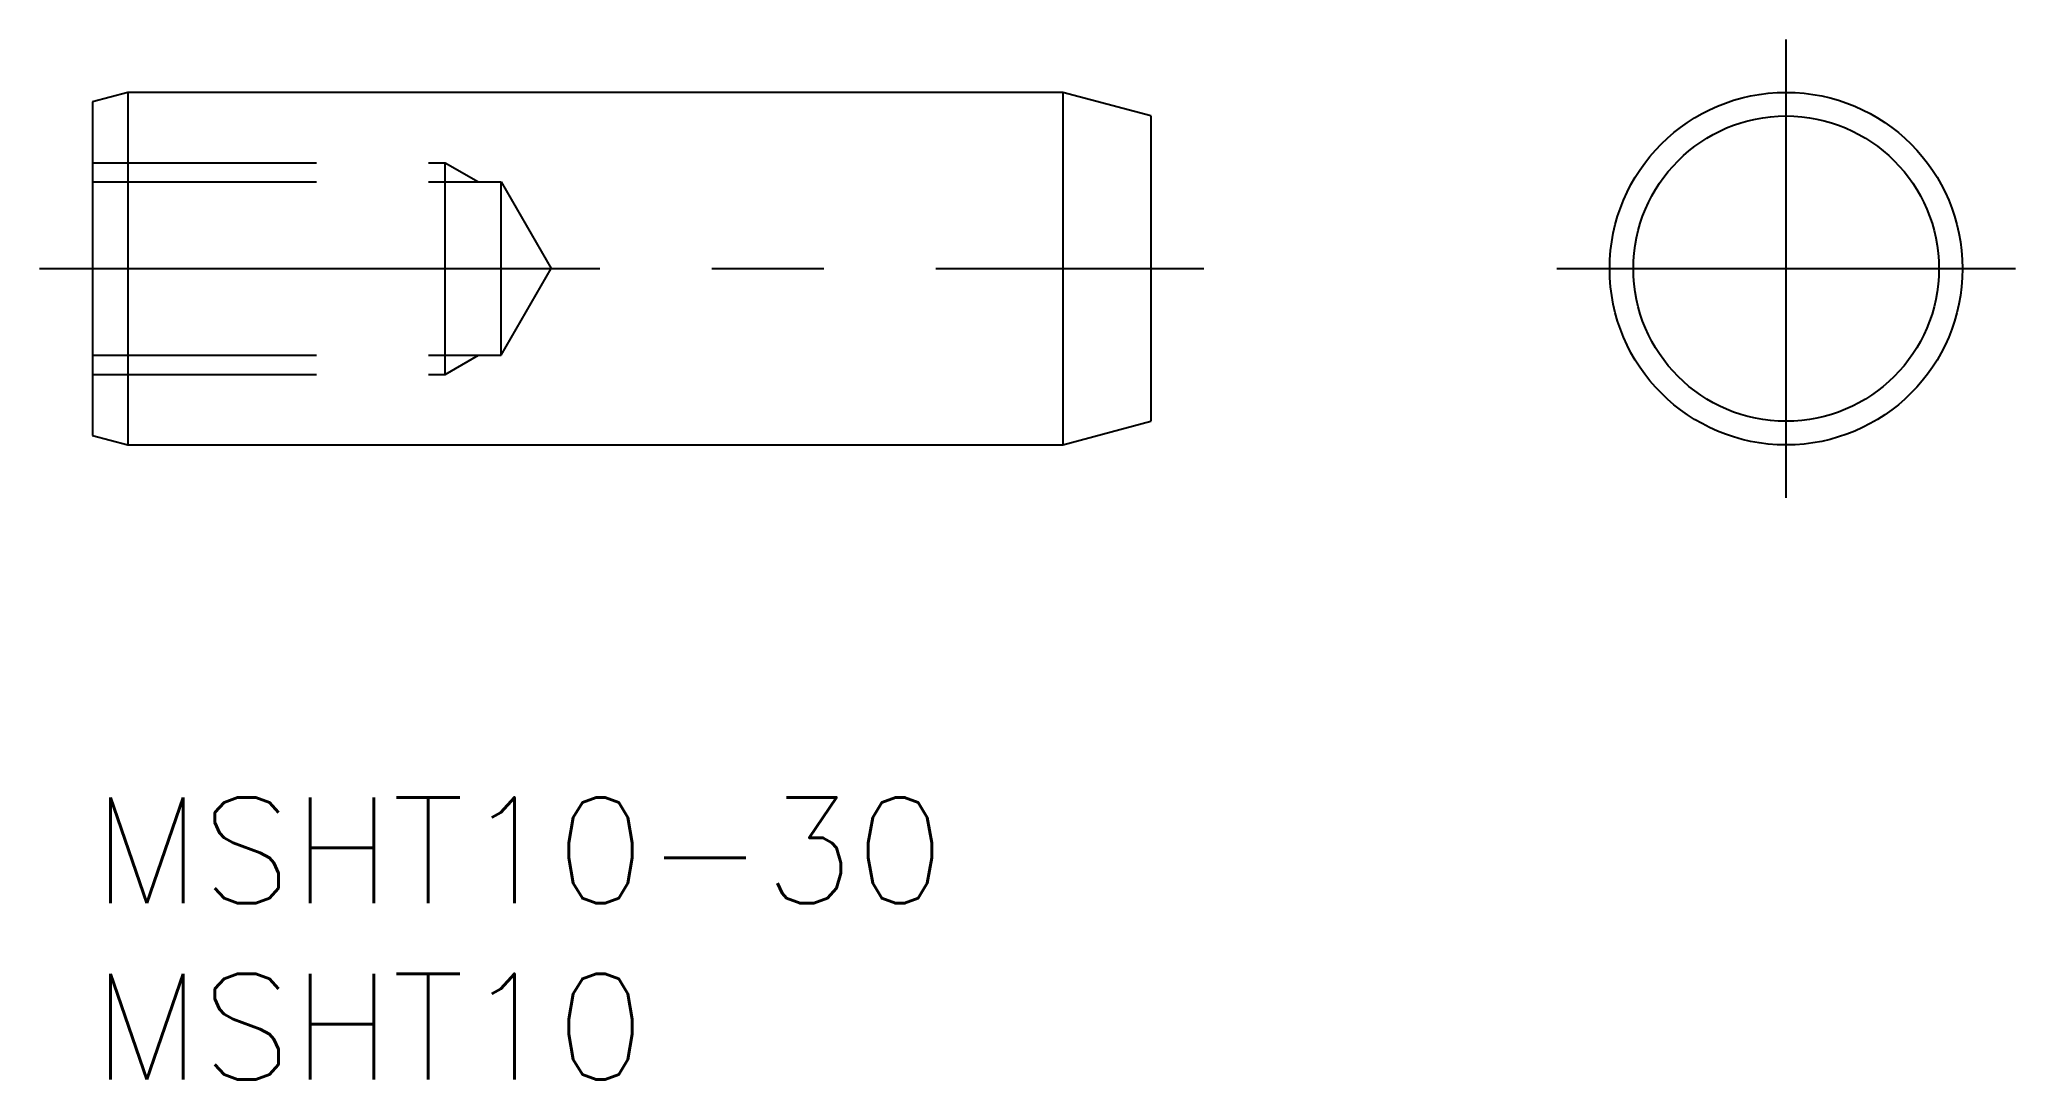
# Model space of a CAD drawing. Extents: x -1.5 to 54.5, y -8 to 21.5.
import ezdxf

# ---------------------------------------------------------------- set-up
doc = ezdxf.new("R2010")
doc.units = 0
doc.header["$LTSCALE"] = 0.5
doc.linetypes.add('CENTER', pattern=[50.8, 31.75, -6.35, 6.35, -6.35])
doc.linetypes.add('DASHED', pattern=[19.05, 12.7, -6.35])
for name, color, linetype in [('MSM_CENTER', 1, 'CENTER'), ('MSM_CONTINUOUS', 7, 'CONTINUOUS'), ('MSM_DASHED', 4, 'DASHED'), ('MSM_PART_NUMBER', 7, 'CONTINUOUS')]:
    doc.layers.add(name, color=color, linetype=linetype)
doc.styles.get("Standard").update_dxf_attribs({"font": 'txt.shx', "height": 1, "bigfont": 'bigfont.shx'})

# ---------------------------------------------------------------- blocks, each defined once
blk = doc.blocks.new('*U10')
at = {"layer": 'MSM_PART_NUMBER'}
blk.add_text('MSHT10-30', height=3, dxfattribs=at).set_placement((0, -3))
blk = doc.blocks.new('*U11')
at = {"layer": 'MSM_PART_NUMBER'}
blk.add_text('MSHT10', height=3, dxfattribs=at).set_placement((0, -8))

msp = doc.modelspace()

# ---------------------------------------------------------------- linework, layer by layer
at = {"layer": 'MSM_CENTER'}
for p, q in [((48, 8.5), (48, 21.5)), ((-1.5, 15), (31.5, 15)), ((41.5, 15), (54.5, 15))]:
    msp.add_line(p, q, dxfattribs=at)
at = {"layer": 'MSM_CONTINUOUS'}
for p, q in [((1, 20), (0, 19.732)), ((0, 19.732), (0, 10.268)), ((27.5, 20), (1, 20)), ((1, 20), (1, 10)), ((30, 19.33), (27.5, 20)), ((27.5, 20), (27.5, 10)), ((30, 19.33), (30, 10.67)), ((27.5, 10), (30, 10.67)), ((0, 10.268), (1, 10)), ((1, 10), (27.5, 10))]:
    msp.add_line(p, q, dxfattribs=at)
for radius in [5, 4.33]:
    msp.add_circle((48, 15), radius, dxfattribs=at)
at = {"layer": 'MSM_DASHED'}
for p, q in [((0, 18), (10, 18)), ((10, 12), (10, 18)), ((10, 18), (10.938, 17.458)), ((0, 17.458), (11.581, 17.458)), ((11.581, 17.458), (13, 15)), ((11.581, 12.542), (11.581, 17.458)), ((11.581, 12.542), (13, 15)), ((0, 12.542), (11.581, 12.542)), ((10, 12), (10.938, 12.542)), ((0, 12), (10, 12))]:
    msp.add_line(p, q, dxfattribs=at)

# ---------------------------------------------------------------- block references
at = {"layer": 'MSM_CONTINUOUS'}
for name in ['*U10', '*U11']:
    msp.add_blockref(name, (0, 0), dxfattribs=at)

doc.saveas('drawing.dxf')
